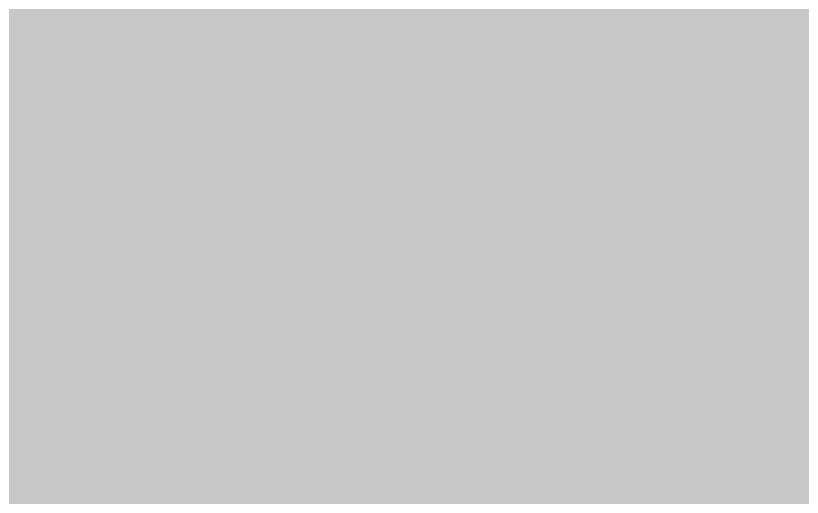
# Model space of a CAD drawing. Header units: inches. Extents: x -3 to 117, y 0 to 53.
# Drawn here: x 11.43 to 12.253, y 21.074 to 21.577 of the extents above; entities that cross this region are included whole.
import ezdxf

# ---------------------------------------------------------------- set-up
doc = ezdxf.new("R2010")
doc.units = ezdxf.units.IN
for name, color, linetype in [('Bottom Layer', 5, 'Continuous'), ('Bottom Solder', 6, 'Continuous'), ('GND', 76, 'Continuous'), ('Multi-Layer', 9, 'Continuous'), ('Power', 16, 'Continuous'), ('Top Layer', 1, 'Continuous'), ('Top Solder', 216, 'Continuous')]:
    doc.layers.add(name, color=color, linetype=linetype)

# ---------------------------------------------------------------- blocks, each defined once
blk = doc.blocks.new('SW_TH_3P_P4_70_L11_1_W12_7_45')
at = {"layer": 'Bottom Layer'}
blk.add_hatch(color=5, dxfattribs=at).paths.add_polyline_path([(-5.95122, 1.49987), (-3.45186, 1.49987), (-3.45186, -1.49987), (-5.95122, -1.49987)])
at = {"layer": 'Bottom Solder'}
blk.add_hatch(color=6, dxfattribs=at).paths.add_polyline_path([(-6.05282, 1.60147), (-3.35026, 1.60147), (-3.35026, -1.60147), (-6.05282, -1.60147)])
at = {"layer": 'GND'}
blk.add_hatch(color=76, dxfattribs=at).paths.add_polyline_path([(-5.95122, 1.49987), (-3.45186, 1.49987), (-3.45186, -1.49987), (-5.95122, -1.49987)])
at = {"layer": 'Multi-Layer'}
blk.add_hatch(color=9, dxfattribs=at).paths.add_polyline_path([(-5.95122, 1.49987), (-3.45186, 1.49987), (-3.45186, -1.49987), (-5.95122, -1.49987)])
at = {"layer": 'Power'}
blk.add_hatch(color=16, dxfattribs=at).paths.add_polyline_path([(-5.95122, 1.49987), (-3.45186, 1.49987), (-3.45186, -1.49987), (-5.95122, -1.49987)])
at = {"layer": 'Top Layer'}
blk.add_hatch(color=1, dxfattribs=at).paths.add_polyline_path([(-5.95122, 1.49987), (-3.45186, 1.49987), (-3.45186, -1.49987), (-5.95122, -1.49987)])
at = {"layer": 'Top Solder'}
blk.add_hatch(color=216, dxfattribs=at).paths.add_polyline_path([(-6.05282, 1.60147), (-3.35026, 1.60147), (-3.35026, -1.60147), (-6.05282, -1.60147)])

msp = doc.modelspace()

# ---------------------------------------------------------------- hatches: boundary and pattern name
at = {"layer": 'Bottom Layer'}
h = msp.add_hatch(color=5, dxfattribs=at)
h.paths.add_polyline_path([(25.654, 30.1244), (30.5304, 30.1244), (30.58748, 30.11305), (31.00768, 30.11305), (31.01772, 30.11105), (31.05527, 30.11852), (31.30564, 30.11852), (31.30564, 29.4386), (31.35396, 29.32196), (31.369, 29.31573), (31.369, 24.384), (20.701, 24.384), (20.701, 17.907), (20.43205, 17.907), (20.38564, 18.01906), (20.27244, 18.13225), (20.12454, 18.19351), (19.96446, 18.19351), (19.81656, 18.13225), (19.70336, 18.01906), (19.65695, 17.907), (0.38845, 17.907), (0.38845, 21.9456), (13.462, 21.9456), (13.462, 27.686), (19.812, 27.686), (19.812, 47.3964), (19.812, 48.6918), (19.812, 49.276), (25.654, 49.276)])
h.paths.add_polyline_path([(15.57404, 22.983), (15.41396, 22.983), (15.26606, 22.92174), (15.15286, 22.80854), (15.0916, 22.66064), (15.0916, 22.50056), (15.15286, 22.35266), (15.26606, 22.23946), (15.41396, 22.1782), (15.57404, 22.1782), (15.72194, 22.23946), (15.83514, 22.35266), (15.8964, 22.50056), (15.8964, 22.66064), (15.83514, 22.80854), (15.72194, 22.92174)], flags=0)
h.paths.add_polyline_path([(20.12454, 22.09399), (19.96446, 22.09399), (19.81656, 22.03273), (19.70336, 21.91953), (19.6421, 21.77163), (19.6421, 21.61155), (19.70336, 21.46365), (19.81656, 21.35045), (19.96446, 21.28919), (20.12454, 21.28919), (20.27244, 21.35045), (20.38564, 21.46365), (20.4469, 21.61155), (20.4469, 21.77163), (20.38564, 21.91953), (20.27244, 22.03273)], flags=0)
h.paths.add_polyline_path([(20.12454, 21.11887), (19.96446, 21.11887), (19.81656, 21.05761), (19.70336, 20.94441), (19.6421, 20.79651), (19.6421, 20.63643), (19.70336, 20.48853), (19.81656, 20.37533), (19.96446, 20.31407), (20.12454, 20.31407), (20.27244, 20.37533), (20.38564, 20.48853), (20.4469, 20.63643), (20.4469, 20.79651), (20.38564, 20.94441), (20.27244, 21.05761)], flags=0)
h.paths.add_polyline_path([(20.12454, 20.14375), (19.96446, 20.14375), (19.81656, 20.08249), (19.70336, 19.96929), (19.6421, 19.8214), (19.6421, 19.66131), (19.70336, 19.51341), (19.81656, 19.40022), (19.96446, 19.33895), (20.12454, 19.33895), (20.27244, 19.40022), (20.38564, 19.51341), (20.4469, 19.66131), (20.4469, 19.8214), (20.38564, 19.96929), (20.27244, 20.08249)], flags=0)
h.paths.add_polyline_path([(20.12454, 19.16863), (19.96446, 19.16863), (19.81656, 19.10737), (19.70336, 18.99418), (19.6421, 18.84628), (19.6421, 18.68619), (19.70336, 18.53829), (19.81656, 18.4251), (19.96446, 18.36383), (20.12454, 18.36383), (20.27244, 18.4251), (20.38564, 18.53829), (20.4469, 18.68619), (20.4469, 18.84628), (20.38564, 18.99418), (20.27244, 19.10737)], flags=0)
at = {"layer": 'Power'}
msp.add_hatch(color=16, dxfattribs=at).paths.add_polyline_path([(12.5222, 17.9324), (6.1214, 17.9324), (6.096, 17.907), (6.096, 1.5494), (27.62832, 1.5494), (27.82052, 1.4979), (28.08488, 1.4979), (28.27708, 1.5494), (30.16832, 1.5494), (30.36052, 1.4979), (30.62488, 1.4979), (30.81708, 1.5494), (32.70832, 1.5494), (32.90052, 1.4979), (33.16488, 1.4979), (33.35708, 1.5494), (35.24832, 1.5494), (35.44052, 1.4979), (35.70488, 1.4979), (35.89708, 1.5494), (37.78832, 1.5494), (37.98052, 1.4979), (38.24488, 1.4979), (38.43708, 1.5494), (40.32832, 1.5494), (40.52052, 1.4979), (40.78488, 1.4979), (40.97708, 1.5494), (42.86832, 1.5494), (43.06052, 1.4979), (43.32488, 1.4979), (43.51708, 1.5494), (44.57085, 1.5494), (44.57085, 3.54874), (48.387, 3.54874), (48.387, 0.36031), (4.0132, 0.3603), (4.0132, 21.9456), (12.5222, 21.9456)])

# ---------------------------------------------------------------- block references
at = {"rotation": 270}
msp.add_blockref('SW_TH_3P_P4_70_L11_1_W12_7_45', (10.7442, 15.4432), dxfattribs=at)

doc.saveas('drawing.dxf')
